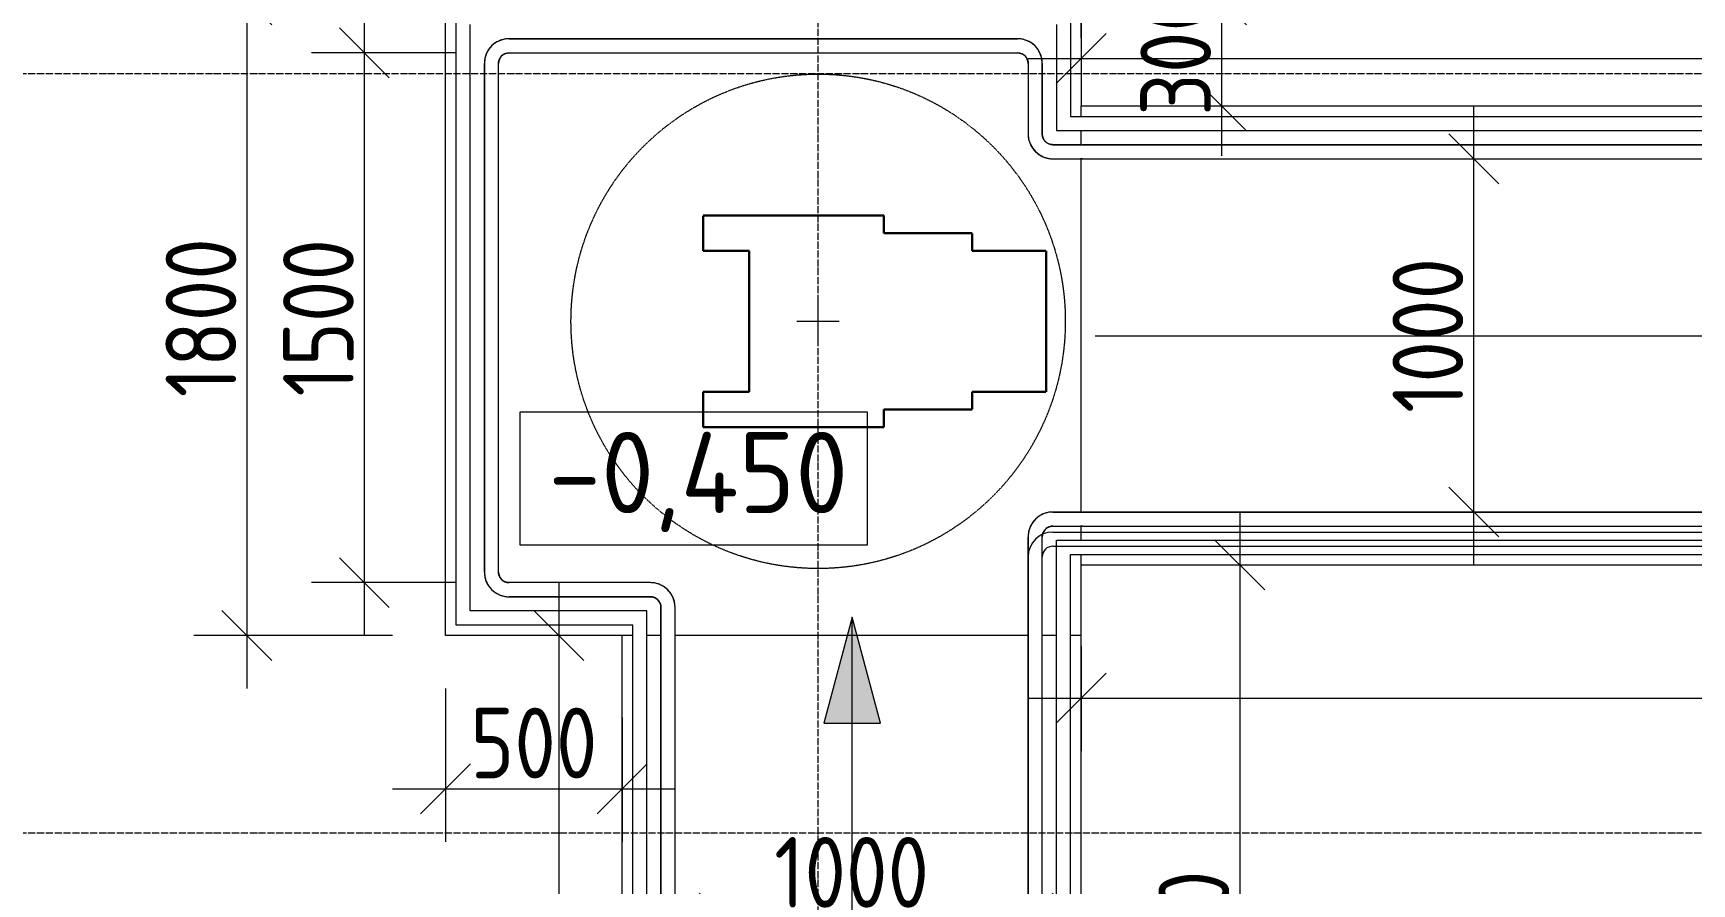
# Model space of a CAD drawing. Header units: millimetres. Extents: x 504091 to 2165846, y 135022 to 442887.
# Drawn here: x 1018545 to 1023243, y 325401 to 327809 of the extents above; entities that cross this region are included whole.
import ezdxf

# ---------------------------------------------------------------- set-up
doc = ezdxf.new("R2010")
doc.units = ezdxf.units.MM
for name, pattern in [('200_ШТРИХ__ш1_п0_6_', [1.6, 1, -0.6]), ('ADSK_Линия сетки', [25, 20, -2.5, 0, -2.5]), ('осеваяX2', [4, 2.5, -0.5, 0.5, -0.5])]:
    doc.linetypes.add(name, pattern=pattern)
doc.layers.get('Defpoints').update_dxf_attribs({"color": 255})
for name, color, linetype, lineweight in [('Аннотация', 7, 'Continuous', 9), ('Мебель', 7, 'Continuous', 18), ('Ограждение', 7, 'Continuous', 18), ('Оси', 165, 'осеваяX2', 13), ('отметки', 7, 'Continuous', 20), ('Пандусы', 7, 'Continuous', 18), ('размеры', 7, 'Continuous', 9)]:
    doc.layers.add(name, color=color, linetype=linetype, lineweight=lineweight)
doc.styles.add('GOST Common_3', font='GOST_Common.ttf', dxfattribs={"height": 250})
doc.styles.add('GOST Common_6', font='GOST_Common.ttf', dxfattribs={"width": 0.9, "height": 200})
doc.dimstyles.new('ADSK_Основной_2_5_мм_округление_до_1', dxfattribs={"dimscale": 304.8, "dimtxt": 251.428749, "dimasz": 0.463911, "dimexe": 0.492126, "dimexo": 0.492126, "dimgap": 0.098425, "dimtad": 1, "dimdec": 0, "dimdsep": 46, "dimtxsty": 'GOST Common_3', "dimblk1": 'OBLIQUE', "dimblk2": 'OBLIQUE', "dimsah": 1, "dimcen": 0.09, "dimdle": 0.492126, "dimazin": 2, "dimtfac": 1, "dimtdec": 4, "dimtix": 1, "dimtmove": 0, "dimatfit": 3, "dimfxl": 0, "dimtvp": 1, "dimtolj": 1, "dimtzin": 0, "dimlwd": 20, "dimlwe": 20, "dimarcsym": 0})

# ---------------------------------------------------------------- blocks, each defined once
blk = doc.blocks.new('Ограждение - Ограждение-2039143-План 1-го этажа')
at = {"layer": 'Ограждение'}
for p, q in [((10824.3, -1326.7), (10894.3, -1326.7)), ((10824.3, -1596.7), (10824.3, -1326.7)), ((10894.3, -1326.7), (17719.3, -1326.7)), ((10864.3, -1366.7), (10894.3, -1366.7)), ((10864.3, -1596.7), (10864.3, -1366.7)), ((10894.3, -1366.7), (17719.3, -1366.7)), ((10824.3, -3596.7), (10824.3, -1596.7)), ((10864.3, -3596.7), (10864.3, -1596.7))]:
    blk.add_line(p, q, dxfattribs=at)
blk = doc.blocks.new('Ограждение - Ограждение-2039147-План 1-го этажа')
at = {"layer": 'Ограждение'}
for p, q in [((9124.3, -1566.7), (9124.3, 173.3)), ((10864.3, 173.3), (10864.3, -126.7)), ((9164.3, -1526.7), (9164.3, 133.3)), ((10824.3, 133.3), (10824.3, -166.7)), ((10864.3, -126.7), (10894.3, -126.7)), ((10894.3, -126.7), (17239.3, -126.7)), ((10824.3, -166.7), (10894.3, -166.7)), ((10894.3, -166.7), (17279.3, -166.7)), ((9664.3, -1526.7), (9164.3, -1526.7)), ((9664.3, -1596.7), (9664.3, -1526.7)), ((9624.3, -1566.7), (9124.3, -1566.7)), ((9624.3, -1596.7), (9624.3, -1566.7)), ((9624.3, -3596.7), (9624.3, -1596.7)), ((9664.3, -3596.7), (9664.3, -1596.7))]:
    blk.add_line(p, q, dxfattribs=at)
blk = doc.blocks.new('FRT_2D_Символ _разворот МГН_1 - D1_4_Символ доступности разворота МГН _360__-V38-План 1-го этажа')
at = {"layer": 'Мебель', "color": 98, "linetype": '200_ШТРИХ__ш1_п0_6_', "lineweight": 30, "true_color": 0x004000}
for p, q in [((-300, 325.4), (-300, -185.8)), ((-300, 325.4), (-200, 325.4)), ((-200, 195.4), (-200, 325.4)), ((200, 325.4), (300, 325.4)), ((200, 195.4), (200, 325.4)), ((300, 325.4), (300, -185.8)), ((-200, 195.4), (200, 195.4)), ((-300, -185.8), (-250, -185.8)), ((-250, -185.8), (-250, -435.8)), ((300, -185.8), (250, -185.8)), ((250, -185.8), (250, -435.8)), ((-200, -435.8), (-250, -435.8)), ((-200, -435.8), (-200, -645.8)), ((200, -435.8), (250, -435.8)), ((200, -435.8), (200, -645.8)), ((-200, -645.8), (200, -645.8))]:
    blk.add_line(p, q, dxfattribs=at)
at = {"layer": 'Мебель'}
for p, q in [((0, 60.4), (0, -59.6)), ((-65, 0), (65, 0))]:
    blk.add_line(p, q, dxfattribs=at)
at = {"layer": 'Мебель', "color": 1, "linetype": '200_ШТРИХ__ш1_п0_6_', "lineweight": 9, "true_color": 0xff0000}
blk.add_circle((0, 0), 700, dxfattribs=at)
blk = doc.blocks.new('Тип перил - Перила_Внутренний_-V57-План 1-го этажа')
at = {"layer": 'Ограждение'}
for p, q in [((10814.3, -1246.7), (10892.3, -1246.7)), ((10892.3, -1246.7), (10896.3, -1246.7)), ((10896.3, -1246.7), (17717.3, -1246.7)), ((10814.3, -1286.7), (10892.3, -1286.7)), ((10892.3, -1286.7), (10896.3, -1286.7)), ((10896.3, -1286.7), (17717.3, -1286.7)), ((10744.3, -1594.7), (10744.3, -1316.7)), ((10784.3, -1594.7), (10784.3, -1316.7)), ((10744.3, -1598.7), (10744.3, -1594.7)), ((10784.3, -1598.7), (10784.3, -1594.7)), ((10744.3, -3595.1), (10744.3, -1598.7)), ((10784.3, -3595.1), (10784.3, -1598.7))]:
    blk.add_line(p, q, dxfattribs=at)
for radius in [70, 30]:
    blk.add_arc((10814.3, -1316.7), radius, 90, 180, dxfattribs=at)
blk = doc.blocks.new('Тип перил - Перила_Внутренний_-3098370-План 1-го этажа')
at = {"layer": 'Ограждение'}
for p, q in [((10714.3, 93.3), (9274.3, 93.3)), ((9274.3, 53.3), (10714.3, 53.3)), ((9204.3, 23.3), (9204.3, -1416.7)), ((9244.3, -1416.7), (9244.3, 23.3)), ((10744.3, 23.3), (10744.3, -176.7)), ((10784.3, -176.7), (10784.3, 23.3)), ((10892.3, -206.7), (10814.3, -206.7)), ((17249.6, -206.7), (10897.9, -206.7)), ((10814.3, -246.7), (10892.3, -246.7)), ((10897.9, -246.7), (17249.6, -246.7)), ((9674.3, -1446.7), (9274.3, -1446.7)), ((9274.3, -1486.7), (9674.3, -1486.7)), ((9704.3, -1516.7), (9704.3, -1594.7)), ((9744.3, -1594.7), (9744.3, -1516.7)), ((9704.3, -1597.1), (9704.3, -3595.1)), ((9744.3, -3595.1), (9744.3, -1597.1))]:
    blk.add_line(p, q, dxfattribs=at)
at = {"layer": 'Ограждение', "flags": 128}
for points in [[(9274.3, 93.3), (9271.5, 93.3), (9268.7, 93.1), (9265.9, 92.8), (9263.1, 92.4), (9260.4, 91.9), (9257.7, 91.3), (9255, 90.6), (9252.3, 89.8), (9249.6, 88.8), (9247, 87.8), (9244.5, 86.7), (9242, 85.4), (9239.5, 84.1), (9237.1, 82.6), (9234.8, 81.1), (9232.5, 79.5), (9230.3, 77.8), (9228.1, 76), (9226.1, 74.1), (9224.1, 72.1), (9222.2, 70), (9220.3, 67.9), (9218.6, 65.7), (9217, 63.5), (9215.4, 61.1), (9213.9, 58.8), (9212.6, 56.3), (9211.3, 53.8), (9210.1, 51.3), (9209.1, 48.7), (9208.1, 46.1), (9207.2, 43.4), (9206.5, 40.7), (9205.8, 38), (9205.3, 35.2), (9204.9, 32.5), (9204.6, 29.7), (9204.4, 26.9), (9204.3, 24.1), (9204.3, 23.3)], [(9244.3, 23.3), (9244.3, 24.5), (9244.4, 25.7), (9244.5, 26.9), (9244.7, 28.1), (9244.9, 29.3), (9245.2, 30.5), (9245.5, 31.6), (9245.8, 32.8), (9246.2, 33.9), (9246.7, 35), (9247.2, 36.1), (9247.7, 37.2), (9248.3, 38.2), (9248.9, 39.3), (9249.5, 40.3), (9250.2, 41.2), (9251, 42.2), (9251.7, 43.1), (9252.6, 44), (9253.4, 44.8), (9254.3, 45.7), (9255.2, 46.4), (9256.1, 47.2), (9257.1, 47.9), (9258.1, 48.6), (9259.1, 49.2), (9260.2, 49.8), (9261.2, 50.3), (9262.3, 50.8), (9263.4, 51.3), (9264.6, 51.7), (9265.7, 52.1), (9266.9, 52.4), (9268, 52.7), (9269.2, 52.9), (9270.4, 53.1), (9271.6, 53.2), (9272.8, 53.3), (9274, 53.3), (9274.3, 53.3)], [(10784.3, 23.3), (10784.2, 26.1), (10784.1, 28.9), (10783.8, 31.7), (10783.4, 34.5), (10782.9, 37.2), (10782.3, 40), (10781.6, 42.7), (10780.7, 45.3), (10779.8, 48), (10778.8, 50.6), (10777.6, 53.1), (10776.4, 55.7), (10775, 58.1), (10773.6, 60.5), (10772.1, 62.9), (10770.4, 65.1), (10768.7, 67.3), (10766.9, 69.5), (10765, 71.6), (10763.1, 73.5), (10761, 75.5), (10758.9, 77.3), (10756.7, 79), (10754.4, 80.7), (10752.1, 82.2), (10749.7, 83.7), (10747.3, 85.1), (10744.8, 86.3), (10742.2, 87.5), (10739.7, 88.6), (10737, 89.5), (10734.4, 90.4), (10731.7, 91.1), (10728.9, 91.8), (10726.2, 92.3), (10723.4, 92.7), (10720.6, 93), (10717.8, 93.2), (10715.1, 93.3), (10714.3, 93.3)], [(10714.3, 53.3), (10715.5, 53.3), (10716.7, 53.2), (10717.9, 53.1), (10719.1, 52.9), (10720.3, 52.7), (10721.4, 52.5), (10722.6, 52.2), (10723.7, 51.8), (10724.9, 51.4), (10726, 51), (10727.1, 50.5), (10728.1, 49.9), (10729.2, 49.4), (10730.2, 48.7), (10731.2, 48.1), (10732.2, 47.4), (10733.2, 46.7), (10734.1, 45.9), (10735, 45.1), (10735.8, 44.2), (10736.6, 43.3), (10737.4, 42.4), (10738.2, 41.5), (10738.9, 40.5), (10739.5, 39.5), (10740.2, 38.5), (10740.8, 37.5), (10741.3, 36.4), (10741.8, 35.3), (10742.3, 34.2), (10742.7, 33.1), (10743, 31.9), (10743.4, 30.8), (10743.6, 29.6), (10743.9, 28.4), (10744, 27.2), (10744.2, 26), (10744.3, 24.8), (10744.3, 23.6), (10744.3, 23.3)], [(10744.3, -176.7), (10744.4, -179.5), (10744.5, -182.3), (10744.8, -185.1), (10745.2, -187.8), (10745.7, -190.6), (10746.3, -193.3), (10747, -196), (10747.8, -198.7), (10748.8, -201.3), (10749.8, -203.9), (10751, -206.5), (10752.2, -209), (10753.5, -211.5), (10755, -213.9), (10756.5, -216.2), (10758.1, -218.5), (10759.9, -220.7), (10761.7, -222.8), (10763.6, -224.9), (10765.5, -226.9), (10767.6, -228.8), (10769.7, -230.6), (10771.9, -232.4), (10774.1, -234), (10776.5, -235.6), (10778.9, -237), (10781.3, -238.4), (10783.8, -239.7), (10786.3, -240.9), (10788.9, -241.9), (10791.6, -242.9), (10794.2, -243.7), (10796.9, -244.5), (10799.6, -245.1), (10802.4, -245.7), (10805.2, -246.1), (10807.9, -246.4), (10810.7, -246.6), (10813.5, -246.7), (10814.3, -246.7)], [(10814.3, -206.7), (10813.1, -206.6), (10811.9, -206.6), (10810.7, -206.5), (10809.5, -206.3), (10808.3, -206.1), (10807.2, -205.8), (10806, -205.5), (10804.9, -205.2), (10803.7, -204.8), (10802.6, -204.3), (10801.5, -203.8), (10800.4, -203.3), (10799.4, -202.7), (10798.4, -202.1), (10797.4, -201.4), (10796.4, -200.7), (10795.4, -200), (10794.5, -199.2), (10793.6, -198.4), (10792.8, -197.6), (10792, -196.7), (10791.2, -195.8), (10790.4, -194.8), (10789.7, -193.9), (10789.1, -192.9), (10788.4, -191.9), (10787.8, -190.8), (10787.3, -189.7), (10786.8, -188.7), (10786.3, -187.5), (10785.9, -186.4), (10785.6, -185.3), (10785.2, -184.1), (10785, -183), (10784.7, -181.8), (10784.6, -180.6), (10784.4, -179.4), (10784.3, -178.2), (10784.3, -177), (10784.3, -176.7)], [(10892.3, -206.7), (10895.1, -206.7), (10897.9, -206.7)], [(10897.9, -246.7), (10895.1, -246.7), (10892.3, -246.7)], [(9204.3, -1416.7), (9204.4, -1419.5), (9204.5, -1422.3), (9204.8, -1425.1), (9205.2, -1427.8), (9205.7, -1430.6), (9206.3, -1433.3), (9207, -1436), (9207.8, -1438.7), (9208.8, -1441.3), (9209.8, -1443.9), (9211, -1446.5), (9212.2, -1449), (9213.5, -1451.5), (9215, -1453.9), (9216.5, -1456.2), (9218.1, -1458.5), (9219.9, -1460.7), (9221.7, -1462.8), (9223.6, -1464.9), (9225.5, -1466.9), (9227.6, -1468.8), (9229.7, -1470.6), (9231.9, -1472.4), (9234.1, -1474), (9236.5, -1475.6), (9238.9, -1477), (9241.3, -1478.4), (9243.8, -1479.7), (9246.3, -1480.9), (9248.9, -1481.9), (9251.6, -1482.9), (9254.2, -1483.7), (9256.9, -1484.5), (9259.6, -1485.1), (9262.4, -1485.7), (9265.2, -1486.1), (9267.9, -1486.4), (9270.7, -1486.6), (9273.5, -1486.7), (9274.3, -1486.7)], [(9274.3, -1446.7), (9273.1, -1446.7), (9271.9, -1446.6), (9270.7, -1446.5), (9269.5, -1446.3), (9268.3, -1446.1), (9267.2, -1445.8), (9266, -1445.5), (9264.9, -1445.2), (9263.7, -1444.8), (9262.6, -1444.3), (9261.5, -1443.8), (9260.4, -1443.3), (9259.4, -1442.7), (9258.4, -1442.1), (9257.4, -1441.4), (9256.4, -1440.7), (9255.4, -1440), (9254.5, -1439.2), (9253.6, -1438.4), (9252.8, -1437.6), (9252, -1436.7), (9251.2, -1435.8), (9250.4, -1434.9), (9249.7, -1433.9), (9249.1, -1432.9), (9248.4, -1431.9), (9247.8, -1430.8), (9247.3, -1429.7), (9246.8, -1428.7), (9246.3, -1427.5), (9245.9, -1426.4), (9245.6, -1425.3), (9245.2, -1424.1), (9245, -1423), (9244.7, -1421.8), (9244.6, -1420.6), (9244.4, -1419.4), (9244.3, -1418.2), (9244.3, -1417), (9244.3, -1416.7)], [(9744.3, -1516.7), (9744.2, -1513.9), (9744.1, -1511.1), (9743.8, -1508.3), (9743.4, -1505.5), (9742.9, -1502.8), (9742.3, -1500), (9741.6, -1497.3), (9740.7, -1494.7), (9739.8, -1492), (9738.8, -1489.4), (9737.6, -1486.9), (9736.4, -1484.4), (9735, -1481.9), (9733.6, -1479.5), (9732.1, -1477.2), (9730.4, -1474.9), (9728.7, -1472.7), (9726.9, -1470.5), (9725, -1468.5), (9723.1, -1466.5), (9721, -1464.6), (9718.9, -1462.7), (9716.7, -1461), (9714.4, -1459.3), (9712.1, -1457.8), (9709.7, -1456.3), (9707.3, -1454.9), (9704.8, -1453.7), (9702.2, -1452.5), (9699.7, -1451.4), (9697, -1450.5), (9694.4, -1449.6), (9691.7, -1448.9), (9688.9, -1448.2), (9686.2, -1447.7), (9683.4, -1447.3), (9680.6, -1447), (9677.8, -1446.8), (9675.1, -1446.7), (9674.3, -1446.7)], [(9674.3, -1486.7), (9675.5, -1486.7), (9676.7, -1486.8), (9677.9, -1486.9), (9679.1, -1487.1), (9680.3, -1487.3), (9681.4, -1487.5), (9682.6, -1487.8), (9683.7, -1488.2), (9684.9, -1488.6), (9686, -1489), (9687.1, -1489.5), (9688.1, -1490.1), (9689.2, -1490.6), (9690.2, -1491.3), (9691.2, -1491.9), (9692.2, -1492.6), (9693.2, -1493.4), (9694.1, -1494.1), (9695, -1494.9), (9695.8, -1495.8), (9696.6, -1496.7), (9697.4, -1497.6), (9698.2, -1498.5), (9698.9, -1499.5), (9699.5, -1500.5), (9700.2, -1501.5), (9700.8, -1502.5), (9701.3, -1503.6), (9701.8, -1504.7), (9702.3, -1505.8), (9702.7, -1506.9), (9703, -1508.1), (9703.4, -1509.2), (9703.6, -1510.4), (9703.9, -1511.6), (9704, -1512.8), (9704.2, -1514), (9704.3, -1515.2), (9704.3, -1516.4), (9704.3, -1516.7)], [(9704.3, -1594.7), (9704.3, -1595.9), (9704.3, -1597.1)], [(9744.3, -1597.1), (9744.3, -1595.9), (9744.3, -1594.7)]]:
    blk.add_lwpolyline(points, dxfattribs=at)
blk = doc.blocks.new('Тип перил - Перила_Внутренний_-V64-План 1-го этажа')
at = {"layer": 'Ограждение'}
for p, q in [((9274.3, 93.3), (10714.3, 93.3)), ((9274.3, 53.3), (10714.3, 53.3)), ((9204.3, -1416.7), (9204.3, 23.3)), ((9244.3, -1416.7), (9244.3, 23.3)), ((10744.3, 23.3), (10744.3, -176.7)), ((10784.3, 23.3), (10784.3, -176.7)), ((10814.3, -206.7), (10892.3, -206.7)), ((10892.3, -206.7), (10896.3, -206.7)), ((10896.3, -206.7), (17249.6, -206.7)), ((10814.3, -246.7), (10892.3, -246.7)), ((10892.3, -246.7), (10896.3, -246.7)), ((10896.3, -246.7), (17249.6, -246.7)), ((9674.3, -1446.7), (9274.3, -1446.7)), ((9674.3, -1486.7), (9274.3, -1486.7)), ((9704.3, -1594.7), (9704.3, -1516.7)), ((9744.3, -1594.7), (9744.3, -1516.7)), ((9704.3, -1598.7), (9704.3, -1594.7)), ((9744.3, -1598.7), (9744.3, -1594.7)), ((9704.3, -3595.1), (9704.3, -1598.7)), ((9744.3, -3595.1), (9744.3, -1598.7))]:
    blk.add_line(p, q, dxfattribs=at)
for centre, radius, start, end in [((9274.3, 23.3), 70, 90, 180), ((9274.3, 23.3), 30, 90, 180), ((10714.3, 23.3), 70, 360, 90), ((10714.3, 23.3), 30, 360, 90), ((10814.3, -176.7), 70, 180, 270), ((10814.3, -176.7), 30, 180, 270), ((9274.3, -1416.7), 70, 180, 270), ((9274.3, -1416.7), 30, 180, 270), ((9674.3, -1516.7), 70, 360, 90), ((9674.3, -1516.7), 30, 360, 90)]:
    blk.add_arc(centre, radius, start, end, dxfattribs=at)
blk = doc.blocks.new('Тип перил - Перила_Внутренний_-3098441-План 1-го этажа')
at = {"layer": 'Ограждение'}
for p, q in [((10892.3, -1246.7), (10814.3, -1246.7)), ((17718.9, -1246.7), (10897.9, -1246.7)), ((10814.3, -1286.7), (10892.3, -1286.7)), ((10897.9, -1286.7), (17718.9, -1286.7)), ((10744.3, -1316.7), (10744.3, -1594.7)), ((10784.3, -1594.7), (10784.3, -1316.7)), ((10744.3, -1597.1), (10744.3, -3595.1)), ((10784.3, -3595.1), (10784.3, -1597.1))]:
    blk.add_line(p, q, dxfattribs=at)
at = {"layer": 'Ограждение', "flags": 128}
for points in [[(10814.3, -1246.7), (10811.5, -1246.7), (10808.7, -1246.9), (10805.9, -1247.2), (10803.1, -1247.6), (10800.4, -1248.1), (10797.7, -1248.7), (10795, -1249.4), (10792.3, -1250.2), (10789.6, -1251.2), (10787, -1252.2), (10784.5, -1253.3), (10782, -1254.6), (10779.5, -1255.9), (10777.1, -1257.4), (10774.8, -1258.9), (10772.5, -1260.5), (10770.3, -1262.2), (10768.1, -1264), (10766.1, -1265.9), (10764.1, -1267.9), (10762.2, -1270), (10760.3, -1272.1), (10758.6, -1274.3), (10757, -1276.5), (10755.4, -1278.9), (10753.9, -1281.2), (10752.6, -1283.7), (10751.3, -1286.2), (10750.1, -1288.7), (10749.1, -1291.3), (10748.1, -1293.9), (10747.2, -1296.6), (10746.5, -1299.3), (10745.8, -1302), (10745.3, -1304.8), (10744.9, -1307.5), (10744.6, -1310.3), (10744.4, -1313.1), (10744.3, -1315.9), (10744.3, -1316.7)], [(10892.3, -1246.7), (10895.1, -1246.7), (10897.9, -1246.7)], [(10784.3, -1316.7), (10784.3, -1315.5), (10784.4, -1314.3), (10784.5, -1313.1), (10784.7, -1311.9), (10784.9, -1310.7), (10785.2, -1309.5), (10785.5, -1308.4), (10785.8, -1307.2), (10786.2, -1306.1), (10786.7, -1305), (10787.2, -1303.9), (10787.7, -1302.8), (10788.3, -1301.8), (10788.9, -1300.7), (10789.5, -1299.7), (10790.2, -1298.8), (10791, -1297.8), (10791.7, -1296.9), (10792.6, -1296), (10793.4, -1295.2), (10794.3, -1294.3), (10795.2, -1293.6), (10796.1, -1292.8), (10797.1, -1292.1), (10798.1, -1291.4), (10799.1, -1290.8), (10800.2, -1290.2), (10801.2, -1289.7), (10802.3, -1289.2), (10803.4, -1288.7), (10804.6, -1288.3), (10805.7, -1287.9), (10806.9, -1287.6), (10808, -1287.3), (10809.2, -1287.1), (10810.4, -1286.9), (10811.6, -1286.8), (10812.8, -1286.7), (10814, -1286.7), (10814.3, -1286.7)], [(10897.9, -1286.7), (10895.1, -1286.7), (10892.3, -1286.7)], [(10744.3, -1594.7), (10744.3, -1595.9), (10744.3, -1597.1)], [(10784.3, -1597.1), (10784.3, -1595.9), (10784.3, -1594.7)]]:
    blk.add_lwpolyline(points, dxfattribs=at)
blk = doc.blocks.new('Тип перил - Перила_Внутренний_-V66-План 1-го этажа')
at = {"layer": 'Ограждение'}
for p, q in [((10814.3, -1246.7), (10892.3, -1246.7)), ((10892.3, -1246.7), (10896.3, -1246.7)), ((10896.3, -1246.7), (17717.3, -1246.7)), ((10814.3, -1286.7), (10892.3, -1286.7)), ((10892.3, -1286.7), (10896.3, -1286.7)), ((10896.3, -1286.7), (17717.3, -1286.7)), ((10744.3, -1594.7), (10744.3, -1316.7)), ((10784.3, -1594.7), (10784.3, -1316.7)), ((10744.3, -1598.7), (10744.3, -1594.7)), ((10784.3, -1598.7), (10784.3, -1594.7)), ((10744.3, -3595.1), (10744.3, -1598.7)), ((10784.3, -3595.1), (10784.3, -1598.7))]:
    blk.add_line(p, q, dxfattribs=at)
for radius in [70, 30]:
    blk.add_arc((10814.3, -1316.7), radius, 90, 180, dxfattribs=at)
blk = doc.blocks.new('Тип перил - Перила_Внутренний_-3098458-План 1-го этажа')
at = {"layer": 'Ограждение', "flags": 128}
blk.add_lwpolyline([(10814.3, -1246.7), (10811.5, -1246.7), (10808.7, -1246.9), (10805.9, -1247.2), (10803.1, -1247.6), (10800.4, -1248.1), (10797.7, -1248.7), (10795, -1249.4), (10792.3, -1250.2), (10789.6, -1251.2), (10787, -1252.2), (10784.5, -1253.3), (10782, -1254.6), (10779.5, -1255.9), (10777.1, -1257.4), (10774.8, -1258.9), (10772.5, -1260.5), (10770.3, -1262.2), (10768.1, -1264), (10766.1, -1265.9), (10764.1, -1267.9), (10762.2, -1270), (10760.3, -1272.1), (10758.6, -1274.3), (10757, -1276.5), (10755.4, -1278.9), (10753.9, -1281.2), (10752.6, -1283.7), (10751.3, -1286.2), (10750.1, -1288.7), (10749.1, -1291.3), (10748.1, -1293.9), (10747.2, -1296.6), (10746.5, -1299.3), (10745.8, -1302), (10745.3, -1304.8), (10744.9, -1307.5), (10744.6, -1310.3), (10744.4, -1313.1), (10744.3, -1315.9)], dxfattribs=at)
blk = doc.blocks.new('Тип перил - Перила_Внутренний_-V67-План 1-го этажа')
at = {"layer": 'Ограждение'}
for start, end in [(140.2351, 180), (90, 129.7649)]:
    blk.add_arc((10814.3, -1316.7), 30, start, end, dxfattribs=at)
blk = doc.blocks.new('_Oblique')
at = {"color": 0, "linetype": 'ByBlock', "lineweight": -2}
blk.add_line((-0.5, -0.5), (0.5, 0.5), dxfattribs=at)
blk = doc.blocks.new('*D962')
at = {"layer": 'Defpoints', "color": 0, "lineweight": 20, "transparency": 16777216}
for p in [(1021363.4, 328263.2), (1019863.4, 327723.3), (1021363.4, 327723.3)]:
    blk.add_point(p, dxfattribs=at)
at = {"layer": 'размеры', "color": 0, "transparency": 16777216}
for p, q in [((1019863.4, 327873.3), (1019863.4, 328413.2)), ((1021363.4, 327873.3), (1021363.4, 328413.2)), ((1019713.4, 328263.2), (1021513.4, 328263.2))]:
    blk.add_line(p, q, dxfattribs=at)
at = {"layer": 'размеры', "color": 0, "transparency": 16777216, "xscale": 141.4, "yscale": 141.4, "zscale": 141.4, "rotation": 180}
blk.add_blockref('_Oblique', (1019863.4, 328263.2), dxfattribs=at)
at = {"layer": 'размеры', "color": 0, "transparency": 16777216, "xscale": 141.4, "yscale": 141.4, "zscale": 141.4}
blk.add_blockref('_Oblique', (1021363.4, 328263.2), dxfattribs=at)
at = {"layer": 'размеры', "color": 0, "lineweight": 20, "transparency": 16777216, "insert": (1020613.4, 328393.2), "char_height": 200, "width": 700.591, "attachment_point": 5, "style": 'GOST Common_6'}
blk.add_mtext('\\A1;1500', dxfattribs=at)
blk = doc.blocks.new('*D963')
at = {"layer": 'Defpoints', "color": 0, "lineweight": 20, "transparency": 16777216}
for p in [(1019893.4, 327753.3), (1019483.3, 326253.3), (1019893.4, 326253.3)]:
    blk.add_point(p, dxfattribs=at)
at = {"layer": 'размеры', "color": 0, "transparency": 16777216}
for p, q in [((1019483.3, 327903.3), (1019483.3, 326103.3)), ((1019743.4, 327753.3), (1019333.3, 327753.3)), ((1019743.4, 326253.3), (1019333.3, 326253.3))]:
    blk.add_line(p, q, dxfattribs=at)
at = {"layer": 'размеры', "color": 0, "transparency": 16777216, "xscale": 141.4, "yscale": 141.4, "zscale": 141.4}
for p, rotation in [((1019483.3, 327753.3), 90), ((1019483.3, 326253.3), 270)]:
    blk.add_blockref('_Oblique', p, dxfattribs=dict(at, rotation=rotation))
at = {"layer": 'размеры', "color": 0, "lineweight": 20, "transparency": 16777216, "insert": (1019353.3, 327003.3), "char_height": 200, "width": 700.591, "attachment_point": 5, "rotation": 90, "style": 'GOST Common_6'}
blk.add_mtext('\\A1;1500', dxfattribs=at)
blk = doc.blocks.new('*D964')
at = {"layer": 'Defpoints', "color": 0, "lineweight": 20, "transparency": 16777216}
for p in [(1020363.4, 325403.1), (1021363.4, 325403.1), (1021363.4, 325303.1)]:
    blk.add_point(p, dxfattribs=at)
at = {"layer": 'размеры', "color": 0, "transparency": 16777216}
for p, q in [((1020213.4, 325303.1), (1021513.4, 325303.1)), ((1020363.4, 325253.1), (1020363.4, 325153.1)), ((1021363.4, 325253.1), (1021363.4, 325153.1))]:
    blk.add_line(p, q, dxfattribs=at)
at = {"layer": 'размеры', "color": 0, "transparency": 16777216, "xscale": 141.4, "yscale": 141.4, "zscale": 141.4, "rotation": 180}
blk.add_blockref('_Oblique', (1020363.4, 325303.1), dxfattribs=at)
at = {"layer": 'размеры', "color": 0, "transparency": 16777216, "xscale": 141.4, "yscale": 141.4, "zscale": 141.4}
blk.add_blockref('_Oblique', (1021363.4, 325303.1), dxfattribs=at)
at = {"layer": 'размеры', "color": 0, "lineweight": 20, "transparency": 16777216, "insert": (1020863.4, 325433.1), "char_height": 200, "width": 700.591, "attachment_point": 5, "style": 'GOST Common_6'}
blk.add_mtext('\\A1;1000', dxfattribs=at)
blk = doc.blocks.new('*D965')
at = {"layer": 'Defpoints', "color": 0, "lineweight": 20, "transparency": 16777216}
for p in [(1022525.4, 327453.3), (1022625.4, 327453.3), (1022525.4, 326453.3)]:
    blk.add_point(p, dxfattribs=at)
at = {"layer": 'размеры', "color": 0, "transparency": 16777216}
for p, q in [((1022625.4, 326303.3), (1022625.4, 327603.3)), ((1022675.4, 327453.3), (1022775.4, 327453.3)), ((1022675.4, 326453.3), (1022775.4, 326453.3))]:
    blk.add_line(p, q, dxfattribs=at)
at = {"layer": 'размеры', "color": 0, "transparency": 16777216, "xscale": 141.4, "yscale": 141.4, "zscale": 141.4}
for p, rotation in [((1022625.4, 327453.3), 90), ((1022625.4, 326453.3), 270)]:
    blk.add_blockref('_Oblique', p, dxfattribs=dict(at, rotation=rotation))
at = {"layer": 'размеры', "color": 0, "lineweight": 20, "transparency": 16777216, "insert": (1022495.4, 326953.3), "char_height": 200, "width": 700.591, "attachment_point": 5, "rotation": 90, "style": 'GOST Common_6'}
blk.add_mtext('\\A1;1000', dxfattribs=at)
blk = doc.blocks.new('*D1007')
at = {"layer": 'Defpoints', "color": 0, "lineweight": 20, "transparency": 16777216}
for p in [(1019713.4, 327903.3), (1019150.7, 326103.3), (1019713.4, 326103.3)]:
    blk.add_point(p, dxfattribs=at)
at = {"layer": 'размеры', "color": 0, "transparency": 16777216}
for p, q in [((1019150.7, 328053.3), (1019150.7, 325953.3)), ((1019563.4, 327903.3), (1019000.7, 327903.3)), ((1019563.4, 326103.3), (1019000.7, 326103.3))]:
    blk.add_line(p, q, dxfattribs=at)
at = {"layer": 'размеры', "color": 0, "transparency": 16777216, "xscale": 141.4, "yscale": 141.4, "zscale": 141.4}
for p, rotation in [((1019150.7, 327903.3), 90), ((1019150.7, 326103.3), 270)]:
    blk.add_blockref('_Oblique', p, dxfattribs=dict(at, rotation=rotation))
at = {"layer": 'размеры', "color": 0, "lineweight": 20, "transparency": 16777216, "insert": (1019020.7, 327003.3), "char_height": 200, "attachment_point": 5, "rotation": 90, "style": 'GOST Common_6'}
blk.add_mtext('\\A1;1800', dxfattribs=at)
blk = doc.blocks.new('*D1015')
at = {"layer": 'Defpoints', "color": 0, "lineweight": 20, "transparency": 16777216}
for p in [(1027828.4, 327737.4), (1021513.4, 327646), (1027828.4, 327646)]:
    blk.add_point(p, dxfattribs=at)
at = {"layer": 'размеры', "color": 0, "transparency": 16777216}
for p, q in [((1021513.4, 327796), (1021513.4, 327887.4)), ((1027828.4, 327796), (1027828.4, 327887.4)), ((1021363.4, 327737.4), (1027978.4, 327737.4))]:
    blk.add_line(p, q, dxfattribs=at)
at = {"layer": 'размеры', "color": 0, "transparency": 16777216, "xscale": 141.4, "yscale": 141.4, "zscale": 141.4, "rotation": 180}
blk.add_blockref('_Oblique', (1021513.4, 327737.4), dxfattribs=at)
at = {"layer": 'размеры', "color": 0, "transparency": 16777216, "xscale": 141.4, "yscale": 141.4, "zscale": 141.4}
blk.add_blockref('_Oblique', (1027828.4, 327737.4), dxfattribs=at)
at = {"layer": 'размеры', "color": 0, "lineweight": 20, "transparency": 16777216, "insert": (1024670.9, 327867.4), "char_height": 200, "attachment_point": 5, "style": 'GOST Common_6'}
blk.add_mtext('\\A1;6315', dxfattribs=at)
blk = doc.blocks.new('*D1018')
at = {"layer": 'Defpoints', "color": 0, "lineweight": 20, "transparency": 16777216}
for p in [(1021513.4, 326223), (1028579.7, 326223), (1028579.7, 325926.3)]:
    blk.add_point(p, dxfattribs=at)
at = {"layer": 'размеры', "color": 0, "transparency": 16777216}
for p, q in [((1021513.4, 326073), (1021513.4, 325776.3)), ((1028579.7, 326073), (1028579.7, 325776.3)), ((1021363.4, 325926.3), (1028729.7, 325926.3))]:
    blk.add_line(p, q, dxfattribs=at)
at = {"layer": 'размеры', "color": 0, "transparency": 16777216, "xscale": 141.4, "yscale": 141.4, "zscale": 141.4, "rotation": 180}
blk.add_blockref('_Oblique', (1021513.4, 325926.3), dxfattribs=at)
at = {"layer": 'размеры', "color": 0, "transparency": 16777216, "xscale": 141.4, "yscale": 141.4, "zscale": 141.4}
blk.add_blockref('_Oblique', (1028579.7, 325926.3), dxfattribs=at)
at = {"layer": 'размеры', "color": 0, "lineweight": 20, "transparency": 16777216, "insert": (1025046.5, 326056.3), "char_height": 200, "attachment_point": 5, "style": 'GOST Common_6'}
blk.add_mtext('\\A1;7066', dxfattribs=at)
blk = doc.blocks.new('*D1019')
at = {"layer": 'Defpoints', "color": 0, "lineweight": 20, "transparency": 16777216}
for p in [(1021583.7, 326303.3), (1021513.4, 324103.3), (1021962.7, 324103.3)]:
    blk.add_point(p, dxfattribs=at)
at = {"layer": 'размеры', "color": 0, "transparency": 16777216}
for p, q in [((1021962.7, 326453.3), (1021962.7, 323953.3)), ((1021733.7, 326303.3), (1022112.7, 326303.3)), ((1021663.4, 324103.3), (1022112.7, 324103.3))]:
    blk.add_line(p, q, dxfattribs=at)
at = {"layer": 'размеры', "color": 0, "transparency": 16777216, "xscale": 141.4, "yscale": 141.4, "zscale": 141.4}
for p, rotation in [((1021962.7, 326303.3), 90), ((1021962.7, 324103.3), 270)]:
    blk.add_blockref('_Oblique', p, dxfattribs=dict(at, rotation=rotation))
at = {"layer": 'размеры', "color": 0, "lineweight": 20, "transparency": 16777216, "insert": (1021832.7, 325203.3), "char_height": 200, "attachment_point": 5, "rotation": 90, "style": 'GOST Common_6'}
blk.add_mtext('\\A1;2200', dxfattribs=at)
blk = doc.blocks.new('*D1020')
at = {"layer": 'Defpoints', "color": 0, "lineweight": 20, "transparency": 16777216}
for p in [(1020095.7, 326103.3), (1020034, 324103.3), (1020213.4, 324103.3)]:
    blk.add_point(p, dxfattribs=at)
at = {"layer": 'размеры', "color": 0, "transparency": 16777216}
for p, q in [((1020034, 326253.3), (1020034, 323953.3)), ((1019945.7, 326103.3), (1019884, 326103.3)), ((1020063.4, 324103.3), (1019884, 324103.3))]:
    blk.add_line(p, q, dxfattribs=at)
at = {"layer": 'размеры', "color": 0, "transparency": 16777216, "xscale": 141.4, "yscale": 141.4, "zscale": 141.4}
for p, rotation in [((1020034, 326103.3), 90), ((1020034, 324103.3), 270)]:
    blk.add_blockref('_Oblique', p, dxfattribs=dict(at, rotation=rotation))
at = {"layer": 'размеры', "color": 0, "lineweight": 20, "transparency": 16777216, "insert": (1019904, 325103.3), "char_height": 200, "attachment_point": 5, "rotation": 90, "style": 'GOST Common_6'}
blk.add_mtext('\\A1;2000', dxfattribs=at)
blk = doc.blocks.new('*D1022')
at = {"layer": 'Defpoints', "color": 0, "lineweight": 20, "transparency": 16777216}
for p in [(1021513.4, 327903.3), (1021513.4, 327603.3), (1021911.3, 327603.3)]:
    blk.add_point(p, dxfattribs=at)
at = {"layer": 'размеры', "color": 0, "transparency": 16777216}
for p, q in [((1021911.3, 327903.3), (1021911.3, 328044.7)), ((1021663.4, 327903.3), (1022061.3, 327903.3)), ((1021911.3, 327903.3), (1021911.3, 327603.3)), ((1021663.4, 327603.3), (1022061.3, 327603.3)), ((1021911.3, 327603.3), (1021911.3, 327461.9))]:
    blk.add_line(p, q, dxfattribs=at)
at = {"layer": 'размеры', "color": 0, "transparency": 16777216, "xscale": 141.4, "yscale": 141.4, "zscale": 141.4}
for p, rotation in [((1021911.3, 327903.3), 270), ((1021911.3, 327603.3), 90)]:
    blk.add_blockref('_Oblique', p, dxfattribs=dict(at, rotation=rotation))
at = {"layer": 'размеры', "color": 0, "lineweight": 20, "transparency": 16777216, "insert": (1021781.3, 327753.3), "char_height": 200, "attachment_point": 5, "rotation": 90, "style": 'GOST Common_6'}
blk.add_mtext('\\A1;300', dxfattribs=at)
blk = doc.blocks.new('*D1023')
at = {"layer": 'Defpoints', "color": 0, "lineweight": 20, "transparency": 16777216}
for p in [(1019713.4, 326103.3), (1020213.4, 326021.9), (1020213.4, 325669.2)]:
    blk.add_point(p, dxfattribs=at)
at = {"layer": 'размеры', "color": 0, "transparency": 16777216}
for p, q in [((1019713.4, 325953.3), (1019713.4, 325519.2)), ((1020213.4, 325871.9), (1020213.4, 325519.2)), ((1019563.4, 325669.2), (1020363.4, 325669.2))]:
    blk.add_line(p, q, dxfattribs=at)
at = {"layer": 'размеры', "color": 0, "transparency": 16777216, "xscale": 141.4, "yscale": 141.4, "zscale": 141.4, "rotation": 180}
blk.add_blockref('_Oblique', (1019713.4, 325669.2), dxfattribs=at)
at = {"layer": 'размеры', "color": 0, "transparency": 16777216, "xscale": 141.4, "yscale": 141.4, "zscale": 141.4}
blk.add_blockref('_Oblique', (1020213.4, 325669.2), dxfattribs=at)
at = {"layer": 'размеры', "color": 0, "lineweight": 20, "transparency": 16777216, "insert": (1019963.4, 325799.2), "char_height": 200, "attachment_point": 5, "style": 'GOST Common_6'}
blk.add_mtext('\\A1;500', dxfattribs=at)
blk = doc.blocks.new('Высотные отметки - Рамка-12095-План 1-го этажа')
at = {"layer": 'Аннотация', "lineweight": 20}
for p, q in [((-6.5, 0), (-6.5, 5)), ((-6.5, 5), (6.5, 5)), ((6.5, 5), (6.5, 0)), ((6.5, 0), (-6.5, 0))]:
    blk.add_line(p, q, dxfattribs=at)

msp = doc.modelspace()

# ---------------------------------------------------------------- hatches: boundary and pattern name
at = {"layer": 'размеры'}
msp.add_hatch(color=256, dxfattribs=at).paths.add_polyline_path([(1020864.9781, 326155.5314), (1020784.5933, 325855.5314), (1020945.3628, 325855.5314)])

# ---------------------------------------------------------------- linework, layer by layer
at = {"layer": 'Оси', "linetype": 'ADSK_Линия сетки'}
for p, q in [((1020768.6554, 318689.9319), (1020768.6554, 331753.4131)), ((1014992.1169, 327694.979), (1042026.7746, 327694.979)), ((1014992.1169, 325544.979), (1042026.7746, 325544.979))]:
    msp.add_line(p, q, dxfattribs=at)
at = {"layer": 'Пандусы'}
for p, q in [((1019713.3856, 326103.3016), (1019713.3856, 327903.3051)), ((1021513.3856, 327903.3051), (1021513.3856, 327603.3051)), ((1021513.3856, 327573.3051), (1021513.3856, 327603.3051)), ((1021513.3856, 327603.3051), (1027828.3856, 327603.3051)), ((1021513.3856, 327493.3051), (1021513.3856, 327533.3051)), ((1021513.3856, 326453.3051), (1021513.3856, 327453.3051)), ((1021513.3856, 326373.3051), (1021513.3856, 326413.3051)), ((1021513.3856, 326303.3051), (1021513.3856, 326333.3051)), ((1021513.3856, 326303.3051), (1027828.3856, 326303.3051)), ((1021513.3856, 326103.3016), (1021513.3856, 326303.3051)), ((1020213.3856, 326103.3016), (1019713.3856, 326103.3016)), ((1020243.3856, 326103.3016), (1020213.3856, 326103.3016)), ((1020213.3856, 324103.3016), (1020213.3856, 326103.3016)), ((1020323.3856, 326103.3016), (1020283.3856, 326103.3016)), ((1021363.3856, 326103.3016), (1020363.3856, 326103.3016)), ((1021443.3856, 326103.3016), (1021403.3856, 326103.3016)), ((1021513.3856, 326103.3016), (1021483.3856, 326103.3016)), ((1021513.3856, 324103.3016), (1021513.3856, 326103.3016))]:
    msp.add_line(p, q, dxfattribs=at)
at = {"layer": 'размеры', "lineweight": 20}
for p, q in [((1021553.2945, 326951.8515), (1027796.049, 326951.8515)), ((1020864.9781, 324121.7074), (1020864.9781, 326155.5314))]:
    msp.add_line(p, q, dxfattribs=at)
at = {"layer": 'размеры'}
for p, q in [((1020864.9781, 326155.5314), (1020784.5933, 325855.5314)), ((1020945.3628, 325855.5314), (1020864.9781, 326155.5314)), ((1020784.5933, 325855.5314), (1020945.3628, 325855.5314))]:
    msp.add_line(p, q, dxfattribs=at)

# ---------------------------------------------------------------- block references
at = {"layer": 'Мебель', "color": 1, "true_color": 0xff0000, "rotation": 89.9999999999995}
msp.add_blockref('FRT_2D_Символ _разворот МГН_1 - D1_4_Символ доступности разворота МГН _360__-V38-План 1-го этажа', (1020768.6554, 326993.2106), dxfattribs=at)
at = {"layer": 'Ограждение'}
for name, p in [('Ограждение - Ограждение-2039147-План 1-го этажа', (1010619.0901, 327699.979)), ('Тип перил - Перила_Внутренний_-3098370-План 1-го этажа', (1010619.0901, 327699.979)), ('Тип перил - Перила_Внутренний_-V64-План 1-го этажа', (1010619.0901, 327699.979)), ('Тип перил - Перила_Внутренний_-3098441-План 1-го этажа', (1010619.0901, 327699.979)), ('Тип перил - Перила_Внутренний_-V66-План 1-го этажа', (1010619.0901, 327699.979)), ('Тип перил - Перила_Внутренний_-3098458-План 1-го этажа', (1010619.0901, 327699.979)), ('Тип перил - Перила_Внутренний_-V57-План 1-го этажа', (1010619.0901, 327643.2186)), ('Ограждение - Ограждение-2039143-План 1-го этажа', (1010619.0901, 327699.979)), ('Тип перил - Перила_Внутренний_-V67-План 1-го этажа', (1010619.0901, 327699.979))]:
    msp.add_blockref(name, p, dxfattribs=at)
at = {"layer": 'отметки', "lineweight": 20, "xscale": 75.5877790199513, "yscale": 75.5877790199513, "zscale": 75.5877790199513}
msp.add_blockref('Высотные отметки - Рамка-12095-План 1-го этажа', (1020415.8581, 326359.3694), dxfattribs=at)

# ---------------------------------------------------------------- texts
at = {"layer": 'отметки', "lineweight": 20, "insert": (1020004.5176, 326680.0458), "char_height": 230, "width": 977.532294, "attachment_point": 1, "line_spacing_factor": 1.022761, "style": 'GOST Common_3'}
msp.add_mtext('-0,450', dxfattribs=at)

# ---------------------------------------------------------------- dimensions: what is measured, and where the dimension line sits
at = {"layer": 'размеры', "lineweight": 20}
for base, p1, p2, override, picture, middle in [((1021363.3856, 328263.1573), (1019863.3856, 327723.3051), (1021363.3856, 327723.3051), {"dimtxt": 230, "dimpost": '<>', "dimtxsty": 'GOST Common_6', "dimfxl": 1500, "dimlwd": 65535, "dimlwe": 65535}, '*D962', (1020613.3856, 328393.1573)), ((1027828.3856, 327737.4009), (1021513.3856, 327645.9668), (1027828.3856, 327645.9668), {"dimtxt": 230, "dimpost": '<>', "dimtxsty": 'GOST Common_6', "dimfxl": 1500, "dimlwd": 65535, "dimlwe": 65535}, '*D1015', (1024670.8856, 327867.4009)), ((1028579.6885, 325926.3461), (1021513.3856, 326222.9914), (1028579.6885, 326222.9914), {"dimtxt": 230, "dimpost": '<>', "dimtxsty": 'GOST Common_6', "dimfxl": 1500, "dimlwd": 65535, "dimlwe": 65535}, '*D1018', (1025046.537, 326056.3461)), ((1020213.3856, 325669.158), (1019713.3856, 326103.3016), (1020213.3856, 326021.9073), {"dimtxt": 230, "dimpost": '<>', "dimtxsty": 'GOST Common_6', "dimfxl": 1500.003468, "dimlwd": 65535, "dimlwe": 65535}, '*D1023', (1019963.3856, 325799.158)), ((1021363.3856, 325303.0749), (1020363.3856, 325403.0598), (1021363.3856, 325403.0598), {"dimtxt": 230, "dimpost": '<>', "dimtxsty": 'GOST Common_6', "dimfxl": 1000, "dimlwd": 65535, "dimlwe": 65535}, '*D964', (1020863.3856, 325433.0749))]:
    dim = msp.add_linear_dim(base=base, p1=p1, p2=p2, dimstyle='ADSK_Основной_2_5_мм_округление_до_1', override=override, dxfattribs=at)
    dim.commit()
    dim.dimension.update_dxf_attribs({"geometry": picture, "text_midpoint": middle})
for base, p1, p2, override, picture, middle in [((1019150.7359, 326103.3016), (1019713.3856, 327903.3051), (1019713.3856, 326103.3016), {"dimtxt": 230, "dimpost": '<>', "dimtxsty": 'GOST Common_6', "dimfxl": 1500.003468, "dimlwd": 65535, "dimlwe": 65535}, '*D1007', (1019020.7359, 327003.3033)), ((1021911.2512, 327603.3051), (1021513.3856, 327903.3051), (1021513.3856, 327603.3051), {"dimtxt": 230, "dimpost": '<>', "dimtxsty": 'GOST Common_6', "dimfxl": 1500, "dimlwd": 65535, "dimlwe": 65535}, '*D1022', (1021781.2512, 327753.3051)), ((1019483.3458, 326253.3016), (1019893.3856, 327753.3051), (1019893.3856, 326253.3016), {"dimtxt": 230, "dimpost": '<>', "dimtxsty": 'GOST Common_6', "dimfxl": 1500.003468, "dimlwd": 65535, "dimlwe": 65535}, '*D963', (1019353.3458, 327003.3033)), ((1022625.3647, 327453.3051), (1022525.3798, 326453.3051), (1022525.3798, 327453.3051), {"dimtxt": 230, "dimpost": '<>', "dimtxsty": 'GOST Common_6', "dimfxl": 1000, "dimlwd": 65535, "dimlwe": 65535}, '*D965', (1022495.3647, 326953.3051)), ((1021962.6779, 324103.3016), (1021583.694, 326303.3051), (1021513.3856, 324103.3016), {"dimtxt": 230, "dimpost": '<>', "dimtxsty": 'GOST Common_6', "dimfxl": 1000, "dimlwd": 65535, "dimlwe": 65535}, '*D1019', (1021832.6779, 325203.3033)), ((1020033.9676, 324103.3016), (1020095.6945, 326103.3016), (1020213.3856, 324103.3016), {"dimtxt": 230, "dimpost": '<>', "dimtxsty": 'GOST Common_6', "dimfxl": 1500.003468, "dimlwd": 65535, "dimlwe": 65535}, '*D1020', (1019903.9676, 325103.3016))]:
    dim = msp.add_linear_dim(base=base, p1=p1, p2=p2, angle=90, dimstyle='ADSK_Основной_2_5_мм_округление_до_1', override=override, dxfattribs=at)
    dim.commit()
    dim.dimension.update_dxf_attribs({"geometry": picture, "text_midpoint": middle})

doc.saveas('drawing.dxf')
